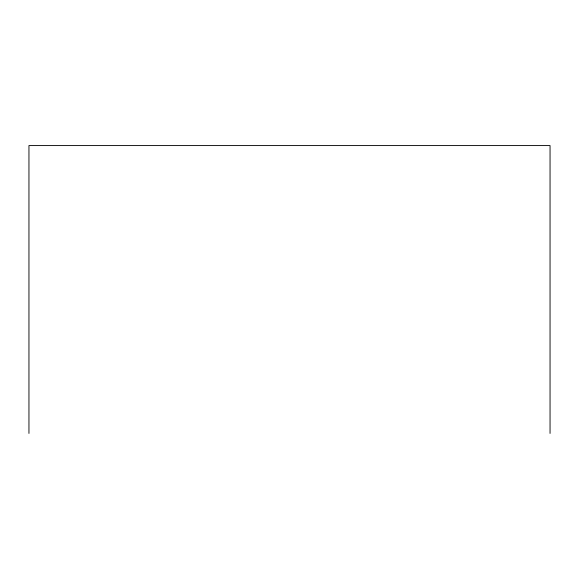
<?xml version="1.0" encoding="UTF-8"?>
<svg xmlns="http://www.w3.org/2000/svg" width="579" height="579" viewBox="0 0 579 579"><rect width="100%" height="100%" fill="white"/><g stroke="black" fill="none" stroke-linecap="round" stroke-linejoin="round"><path stroke-width="0.87" d="M550.05 433.425L550.05 145.575L28.95 145.575L28.95 433.425"/></g></svg>
